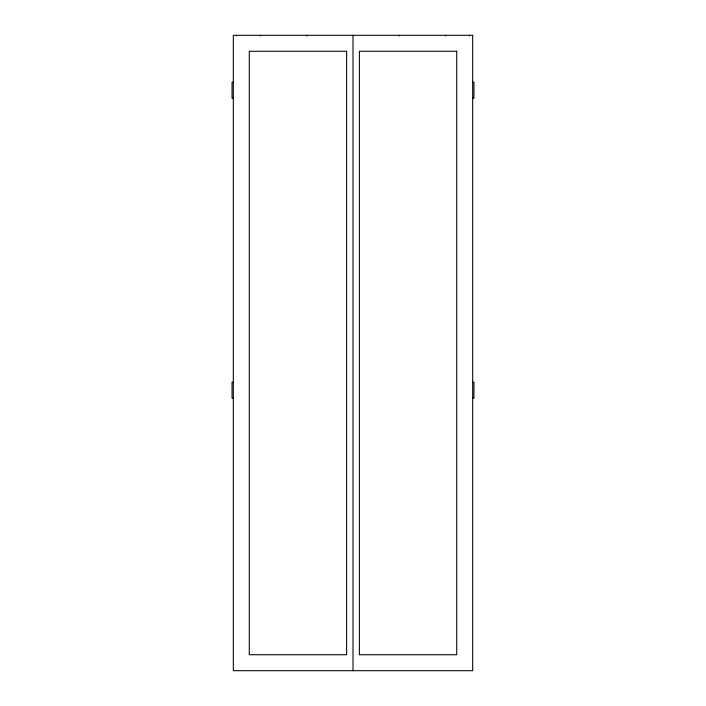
<?xml version="1.0" encoding="UTF-8"?>
<svg xmlns="http://www.w3.org/2000/svg" width="706" height="706" viewBox="0 0 706 706"><rect width="100%" height="100%" fill="white"/><g stroke="black" fill="none" stroke-linecap="round" stroke-linejoin="round"><path stroke-width="1.06" d="M233.324 82.214L232.045 82.214L232.045 98.169L233.324 98.169M472.676 82.214L473.955 82.214L473.955 98.169L472.676 98.169M233.324 382.202L232.045 382.202L232.045 398.158L233.324 398.158M472.676 382.202L473.955 382.202L473.955 398.158L472.676 398.158M469.481 35.3L469.481 35.935M445.548 35.3L445.548 35.935M399.278 35.3L399.278 35.935M353 35.3L353 670.7M306.722 35.3L306.722 35.935M260.452 35.3L260.452 35.935M236.519 35.3L236.519 35.935M472.676 35.3L233.324 35.3L233.324 670.7L472.676 670.7L472.676 35.3M346.62 51.256L249.28 51.256L249.28 654.744L346.62 654.744L346.62 51.256M456.72 51.256L359.38 51.256L359.38 654.744L456.72 654.744L456.72 51.256"/></g></svg>
